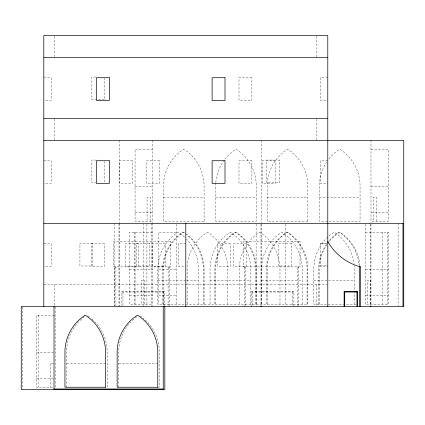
<?xml version="1.0" encoding="UTF-8"?>
<svg xmlns="http://www.w3.org/2000/svg" width="425" height="425" viewBox="0 0 425 425"><rect width="100%" height="100%" fill="white"/><g stroke="black" fill="none" stroke-linecap="round" stroke-linejoin="round"><path stroke-width="0.32" stroke-dasharray="2.12 1.59" d="M95.742 77.058L91.874 77.058L91.874 99.779L104.762 99.779L104.762 78.359M43.807 77.722L51.234 77.722L51.234 100.438L43.807 100.438M327.787 77.722L320.354 77.722L320.354 100.438L327.787 100.438M152.538 149.154L135.065 149.154L135.065 221.239L152.538 221.239M370.983 149.154L388.461 149.154L388.461 221.239L370.983 221.239M96.385 160.066L91.874 160.066L91.874 182.787L95.742 182.787M43.807 160.73L51.234 160.73L51.234 183.446L43.807 183.446M327.787 160.73L320.354 160.73L320.354 183.446L327.787 183.446M135.065 186.177L152.538 186.177M370.983 186.177L388.461 186.177M163.46 197.211L204.09 197.211M215.672 197.211L256.302 197.211M267.224 197.211L307.854 197.211M319.43 197.211L360.06 197.211M135.065 212.5L152.538 212.5M370.983 212.5L388.461 212.5M152.538 232.162L129.428 232.162L129.428 304.247L152.538 304.247M176.226 232.162L158.748 232.162L158.748 304.247M365.351 232.162L388.461 232.162L388.461 304.247L365.351 304.247M327.787 243.079L320.354 243.079L320.354 266.454L327.787 266.454M43.807 243.738L51.234 243.738L51.234 266.454L43.807 266.454M185.794 243.738L178.367 243.738L178.367 266.454L185.794 266.454M320.354 243.738L327.787 243.738M320.354 265.795L327.787 265.795M114.814 267.113L115.908 267.113M168.114 267.113L169.208 267.113M244.232 267.113L245.321 267.113M297.532 267.113L298.621 267.113M129.428 269.184L152.538 269.184M158.748 269.184L176.226 269.184M365.351 269.184L388.461 269.184M157.829 280.218L186.007 280.218M186.66 280.218L198.459 280.218M210.035 280.218L250.665 280.218M261.587 280.218L302.217 280.218M313.799 280.218L354.429 280.218M43.807 284.585L327.123 284.585M121.879 292.012L164.48 292.012M251.297 292.012L293.893 292.012M129.428 295.508L152.538 295.508M158.748 295.508L176.226 295.508M365.351 295.508L388.461 295.508M356.129 304.247L313.799 304.247L313.799 269.184A43.897 43.897 0 0 1 334.114 232.162A43.897 43.897 0 0 1 354.083 263.691M54.32 315.169L36.539 315.169L36.539 387.255L54.32 387.255M36.539 352.192L54.32 352.192M53.428 363.226L50.15 363.226L50.15 387.255M66.534 363.226L105.857 363.226M118.745 363.226L159.375 363.226M36.539 378.516L54.32 378.516M158.063 387.255L159.375 387.255L159.375 352.192A43.897 43.897 0 0 0 143.034 318.022M398.113 223.423L398.113 306.43M387.674 232.162L387.674 304.247M382.824 232.162L382.824 304.247M376.444 221.239L376.444 197.211L373.166 197.211L373.166 221.239M370.983 140.415L370.983 222.764M370.983 224.081L370.983 305.772M370.812 304.247L370.812 280.218L367.535 280.218L367.535 304.247M370.196 224.081L370.196 305.772M365.351 224.081L365.351 305.772M354.429 304.247L354.429 269.184A43.897 43.897 0 0 0 354.275 265.519M319.43 304.247L319.43 269.184A43.897 43.897 0 0 1 326.74 244.928M318.644 304.247L318.644 269.184A43.897 43.897 0 0 1 338.959 232.162A43.897 43.897 0 0 1 359.12 265.519M316.864 36.221L316.864 57.407M316.864 119.228L316.864 140.415M316.864 284.585L316.864 306.43M307.068 304.247L307.068 269.184A43.897 43.897 0 0 0 286.753 232.162A43.897 43.897 0 0 0 266.438 269.184L266.438 304.247M302.217 304.247L302.217 269.184A43.897 43.897 0 0 0 281.902 232.162A43.897 43.897 0 0 0 261.587 269.184L261.587 304.247M298.621 305.777L298.621 266.778L297.532 266.778L297.532 305.777M293.893 306.43L293.893 291.582L251.297 291.582L251.297 306.43M292.804 292.012L292.804 306.43M285.446 224.081L285.446 306.43M279.985 304.247L279.985 269.184A43.897 43.897 0 0 0 259.67 232.162A43.897 43.897 0 0 0 239.355 269.184L239.355 304.247M267.224 304.247L267.224 269.184A43.897 43.897 0 0 1 287.539 232.162A43.897 43.897 0 0 1 307.854 269.184L307.854 304.247L157.829 304.247L157.829 269.184A43.897 43.897 0 0 1 178.144 232.162A43.897 43.897 0 0 1 184.875 237.437M261.763 140.415L261.763 222.764M261.763 224.081L261.763 305.772M260.977 224.081L260.977 305.772M256.302 304.247L256.302 269.184A43.897 43.897 0 0 0 235.987 232.162A43.897 43.897 0 0 0 215.672 269.184L215.672 304.247M256.126 224.081L256.126 305.772M255.515 304.247L255.515 269.184A43.897 43.897 0 0 0 235.2 232.162A43.897 43.897 0 0 0 214.885 269.184L214.885 304.247M252.392 292.012L252.392 306.43M250.665 304.247L250.665 269.184A43.897 43.897 0 0 0 230.35 232.162A43.897 43.897 0 0 0 210.035 269.184L210.035 304.247M245.321 305.777L245.321 266.778L244.232 266.778L244.232 305.777M227.779 304.247L227.779 269.184A43.897 43.897 0 0 0 207.464 232.162A43.897 43.897 0 0 0 187.149 269.184L187.149 304.247M204.09 304.247L204.09 269.184A43.897 43.897 0 0 0 186.788 234.26M203.304 304.247L203.304 269.184A43.897 43.897 0 0 0 186.485 234.632M198.459 304.247L198.459 269.184A43.897 43.897 0 0 0 186.596 239.174M176.226 224.081L176.226 305.772M169.208 305.777L169.208 266.778L168.114 266.778L168.114 305.777M164.48 306.43L164.48 291.582L121.879 291.582L121.879 306.43M163.46 304.247L163.46 269.184A43.897 43.897 0 0 1 183.775 232.162A43.897 43.897 0 0 1 185.805 233.532M163.386 292.012L163.386 306.43M162.674 304.247L162.674 269.184A43.897 43.897 0 0 1 182.989 232.162A43.897 43.897 0 0 1 186.001 234.26M152.538 140.415L152.538 222.764M152.538 223.423L152.538 305.772M151.752 223.423L151.752 305.772M150.354 221.239L150.354 197.211L147.077 197.211L147.077 221.239M146.907 224.081L146.907 306.43M144.723 304.247L144.723 280.218L141.445 280.218L141.445 304.247M143.459 223.423L143.459 306.43M135.065 232.162L135.065 304.247M134.279 232.162L134.279 304.247M122.974 292.012L122.974 306.43M119.77 140.415L119.77 222.764M119.77 223.423L119.77 306.43M118.989 223.423L118.989 306.43M118.745 387.255L118.745 352.192A43.897 43.897 0 0 1 137.031 316.54M115.908 305.777L115.908 266.778L114.814 266.778L114.814 305.777M114.139 223.423L114.139 306.43M107.164 387.255L107.164 352.192A43.897 43.897 0 0 0 90.823 318.022M104.762 161.367L104.762 182.787M66.534 387.255L66.534 352.192A43.897 43.897 0 0 1 84.825 316.54M55.611 307.089L55.611 388.121M54.729 36.221L54.729 56.743M54.729 119.228L54.729 139.751M54.729 284.585L54.729 306.43M38.138 315.169L38.138 387.255M22.844 307.089L22.844 389.438M359.906 265.519A43.897 43.897 0 0 0 339.745 232.162A43.897 43.897 0 0 0 328.897 241.958M326.74 161.92A43.897 43.897 0 0 0 319.43 186.177L319.43 221.239L360.06 221.239L360.06 186.177A43.897 43.897 0 0 0 339.745 149.154A43.897 43.897 0 0 0 328.897 158.95M215.778 183.117A43.897 43.897 0 0 0 215.672 186.177L215.672 221.239L256.302 221.239L256.302 186.177A43.897 43.897 0 0 0 235.987 149.154A43.897 43.897 0 0 0 224.389 159.917M215.826 182.511A43.897 43.897 0 0 1 224.028 160.411M87.874 315.839A43.897 43.897 0 0 1 89.861 317.268M140.08 315.839A43.897 43.897 0 0 1 142.067 317.268M251.892 77.722L239.004 77.722L239.004 100.438L251.892 100.438L251.892 77.722M279.719 160.066L266.831 160.066L266.831 182.787L279.719 182.787L279.719 160.066M132.584 160.73L119.696 160.73L119.696 183.446L132.584 183.446L132.584 160.73M159.471 160.73L146.583 160.73L146.583 183.446L159.471 183.446L159.471 160.73M251.892 160.73L239.004 160.73L239.004 183.446L251.892 183.446L251.892 160.73M275.134 160.73L262.246 160.73L262.246 183.446L275.134 183.446L275.134 160.73M204.09 221.239L163.46 221.239L163.46 186.177A43.897 43.897 0 0 1 183.775 149.154A43.897 43.897 0 0 1 204.09 186.177L204.09 221.239M307.854 221.239L267.224 221.239L267.224 186.177A43.897 43.897 0 0 1 287.539 149.154A43.897 43.897 0 0 1 307.854 186.177L307.854 221.239M170.606 241.543L113.81 241.543L113.81 266.895L170.606 266.895L170.606 241.543M300.023 241.543L243.227 241.543L243.227 266.895L300.023 266.895L300.023 241.543M92.815 243.275L79.927 243.275L79.927 265.992L92.815 265.992L92.815 243.275M149.674 243.275L136.786 243.275L136.786 265.992L149.674 265.992L149.674 243.275M291.662 243.275L278.773 243.275L278.773 265.992L291.662 265.992L291.662 243.275M104.316 243.738L91.428 243.738L91.428 266.454L104.316 266.454L104.316 243.738M138.178 243.738L125.29 243.738L125.29 266.454L138.178 266.454L138.178 243.738M165.176 243.738L152.288 243.738L152.288 266.454L165.176 266.454L165.176 243.738M230.536 243.738L217.648 243.738L217.648 266.454L230.536 266.454L230.536 243.738M246.303 243.738L233.415 243.738L233.415 266.454L246.303 266.454L246.303 243.738"/><path stroke-width="0.64" d="M43.807 57.407L327.787 57.407M43.807 118.57L327.787 118.57M43.807 140.415L403.75 140.415L403.75 306.43L21.25 306.43L21.25 389.438L164.836 389.438L164.836 306.43M43.807 223.423L403.75 223.423M344.117 292.012L357.574 292.012M54.018 389.002L163.237 389.002M402.964 223.423L402.964 306.43M370.983 305.995L370.983 306.43M370.196 305.995L370.196 306.43M360.549 306.43L360.549 267.113L359.46 266.778L359.46 306.43M357.574 306.43L357.574 291.582L344.117 291.582L344.117 306.43M356.963 292.012L356.963 306.43M344.728 292.012L344.728 306.43M327.787 306.43L327.787 35.562L43.807 35.562L43.807 306.43M261.763 305.995L261.763 306.43M260.977 305.995L260.977 306.43M185.794 223.423L185.794 306.43M163.237 306.43L163.237 389.438M54.018 306.43L54.018 389.438M360.549 266.895A53.763 53.763 0 0 1 327.787 241.543M109.342 77.722L96.454 77.722L96.454 100.438L109.342 100.438L109.342 77.722M225.006 77.722L212.117 77.722L212.117 100.438L225.006 100.438L225.006 77.722M109.342 160.73L96.454 160.73L96.454 183.446L109.342 183.446L109.342 160.73M225.006 160.73L212.117 160.73L212.117 183.446L225.006 183.446L225.006 160.73M105.57 387.255L64.94 387.255L64.94 352.192A43.897 43.897 0 0 1 85.255 315.169A43.897 43.897 0 0 1 105.57 352.192L105.57 387.255M157.776 387.255L117.146 387.255L117.146 352.192A43.897 43.897 0 0 1 137.461 315.169A43.897 43.897 0 0 1 157.776 352.192L157.776 387.255"/></g></svg>
